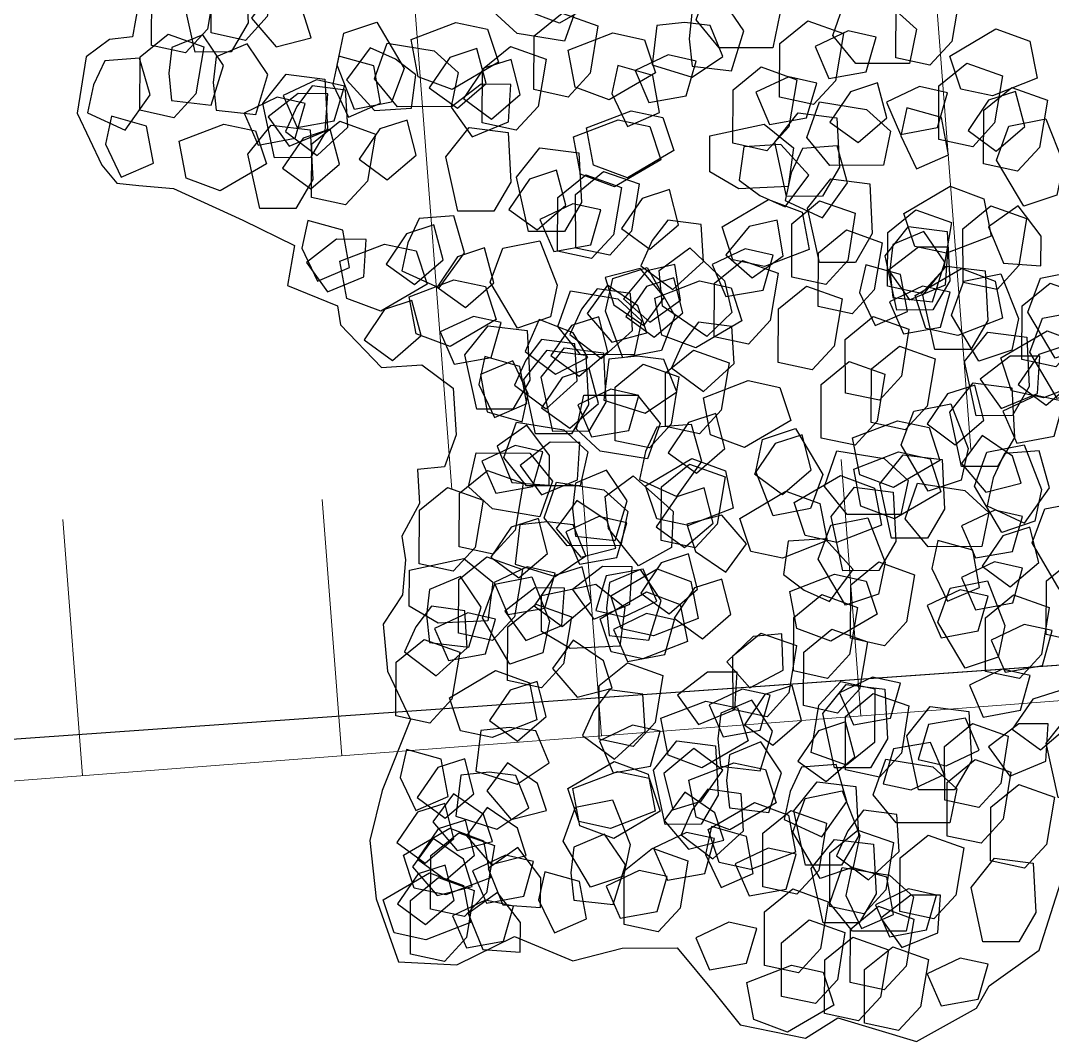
# Model space of a CAD drawing. Header units: metres. Extents: x 1851758 to 1852050, y 5187822 to 5188223.
# Drawn here: x 1851968.61 to 1851969.814, y 5187885.261 to 5187886.453 of the extents above; entities that cross this region are included whole.
import ezdxf

# ---------------------------------------------------------------- set-up
doc = ezdxf.new("R2010")
doc.units = ezdxf.units.M
doc.header["$LTSCALE"] = 2.5
doc.linetypes.add('L5', pattern=[1.15, 0.8, -0.175, 0, -0.175])
for name, color, linetype, lineweight in [('PAR', 11, 'L5', 30), ('PRO_DEMOL_TAL', 34, 'CONTINUOUS', 20), ('PRO_DEMOL_TAL_HAC', 32, 'CONTINUOUS', 15), ('PRO_PAR_SURF', 157, 'CONTINUOUS', 20)]:
    doc.layers.add(name, color=color, linetype=linetype, lineweight=lineweight)
doc.layers.add('PRO_PAR_CONT_DA', color=40, linetype='CONTINUOUS', plot=False)
doc.layers.add('PRO_VOI_VEG', color=81, linetype='CONTINUOUS')

# ---------------------------------------------------------------- blocks, each defined once
blk = doc.blocks.new('arbuste fleurs blanches')
at = {"layer": 'PRO_VOI_VEG', "color": 66}
for points in [[(-2.1508, -1.1008), (-2.0363, -1.2123), (-1.9779, -1.2264), (-1.8647, -1.3138), (-1.6081, -1.3189), (-1.4477, -1.3611), (-1.3076, -1.5669), (-1.289, -1.7508), (-1.1135, -1.7947), (-0.894, -1.8385), (-0.7021, -2.0296), (-0.2656, -2.0387), (-0.1296, -2.2747), (0.1703, -2.2565), (0.2612, -2.0659), (0.2791, -1.8569), (0.4424, -1.8024), (0.6242, -2.1204), (0.7967, -2.1022)], [(-0.2665, 1.3398), (-0.4243, 1.3223), (-0.4461, 1.372), (-0.4996, 1.4121), (-0.632, 1.3951), (-0.7322, 1.3053), (-0.7623, 1.2598), (-0.7528, 1.2092), (-0.7368, 1.1289), (-0.7612, 0.953), (-0.7834, 0.8206), (-0.8776, 0.8095), (-0.89, 0.6843), (-0.9305, 0.6653), (-0.9984, 0.5446), (-0.9657, 0.4566), (-0.9971, 0.3707), (-1.0994, 0.3328), (-1.1789, 0.3381), (-1.2027, 0.3963), (-1.2777, 0.369), (-1.3627, 0.3869), (-1.4134, 0.3629), (-1.4934, 0.3469), (-1.5718, 0.3706), (-1.6746, 0.3292), (-1.7674, 0.2455), (-1.9447, 0.2618), (-2.0649, 0.2557), (-2.1912, 0.2027), (-2.3176, 0.1111), (-2.285, -0.0213), (-2.1831, -0.1313), (-2.1994, -0.2779), (-2.1382, -0.3798), (-2.1006, -0.5032), (-2.1765, -0.6174), (-2.2311, -0.6953), (-2.2169, -0.8499), (-2.1502, -0.9086), (-2.1508, -1.1008)]]:
    blk.add_lwpolyline(points, dxfattribs=at)
at = {"layer": 'PRO_VOI_VEG', "color": 254}
for points in [[(-0.6245, 1.3717), (-0.6381, 1.2767), (-0.5429, 1.244), (-0.4672, 1.292), (-0.4962, 1.3678), (-0.558, 1.3769)], [(-0.7684, 0.5637), (-0.7821, 0.4686), (-0.6868, 0.436), (-0.6111, 0.4839), (-0.6401, 0.5597), (-0.7019, 0.5688)], [(-0.3701, 0.5623), (-0.4219, 0.4955), (-0.3644, 0.4246), (-0.279, 0.4442), (-0.2984, 0.5105)], [(-0.2753, 0.3889), (-0.1552, 0.4241), (-0.0857, 0.3764), (-0.0904, 0.2883), (-0.2013, 0.2745), (-0.2692, 0.3078)], [(-1.0353, 0.2587), (-0.9827, 0.1962), (-0.9042, 0.2362), (-0.9054, 0.3207), (-0.9719, 0.3158)], [(-1.127, 0.2765), (-1.0917, 0.1564), (-1.1394, 0.0869), (-1.2275, 0.0916), (-1.2413, 0.2025), (-1.208, 0.2704)], [(-0.3478, 0.0588), (-0.4392, 0.1444), (-0.4334, 0.2285), (-0.3551, 0.2692), (-0.287, 0.1807), (-0.2812, 0.1053)], [(-1.5472, 0.2524), (-1.6099, 0.2002), (-1.5705, 0.1214), (-1.4859, 0.1221), (-1.4904, 0.1887)], [(-1.1411, 0.258), (-1.2039, 0.2058), (-1.1645, 0.127), (-1.0799, 0.1276), (-1.0844, 0.1942)], [(-1.9668, 0.1728), (-1.9142, 0.1103), (-1.8357, 0.1503), (-1.8369, 0.2348), (-1.9035, 0.2299)], [(-1.5421, 0.1958), (-1.422, 0.231), (-1.3524, 0.1833), (-1.3572, 0.0952), (-1.468, 0.0814), (-1.536, 0.1147)], [(-0.7864, 0.2245), (-0.8675, 0.2342), (-0.8976, 0.1514), (-0.8389, 0.0904), (-0.7937, 0.1395)], [(-0.2956, 0.1554), (-0.243, 0.0929), (-0.1645, 0.1328), (-0.1657, 0.2174), (-0.2323, 0.2125)], [(-2.189, 0.1864), (-2.0977, 0.1008), (-2.1034, 0.0167), (-2.1817, -0.0239), (-2.2499, 0.0646), (-2.2557, 0.14)], [(-2.0752, 0.1712), (-1.9838, 0.0856), (-1.9896, 0.0015), (-2.0679, -0.0391), (-2.136, 0.0494), (-2.1419, 0.1248)], [(-1.6928, 0.1731), (-1.6008, 0.0881), (-1.6061, 0.0039), (-1.6841, -0.0372), (-1.7529, 0.0508), (-1.7592, 0.1262)], [(-1.1253, 0.1693), (-1.1771, 0.1025), (-1.1196, 0.0316), (-1.0342, 0.0512), (-1.0537, 0.1175)], [(-1.4048, 0.1501), (-1.4676, 0.0979), (-1.4281, 0.0192), (-1.3435, 0.0198), (-1.3481, 0.0864)], [(-0.799, 0.1454), (-0.8317, 0.0586), (-0.7487, 0.008), (-0.6673, 0.0375), (-0.6789, 0.115), (-0.7353, 0.1364)], [(-0.0497, 0.1567), (-0.141, 0.1408), (-0.1425, 0.0436), (-0.0757, -0.0115), (-0.0149, 0.0378), (-0.025, 0.0972)], [(-0.6642, 0.0938), (-0.7413, 0.1209), (-0.7886, 0.0466), (-0.7447, -0.0256), (-0.6898, 0.0124)], [(-1.8583, 0.0962), (-1.953, 0.0799), (-1.9547, -0.0208), (-1.8857, -0.078), (-1.8225, -0.0271), (-1.8329, 0.0346)], [(-1.7445, 0.081), (-1.8391, 0.0647), (-1.8408, -0.036), (-1.7718, -0.0932), (-1.7087, -0.0423), (-1.7191, 0.0194)], [(-0.9515, 0.081), (-1.0143, 0.0287), (-0.9749, -0.05), (-0.8903, -0.0494), (-0.8948, 0.0172)], [(-0.5981, 0.017), (-0.6875, -0.0769), (-0.7746, -0.0701), (-0.816, 0.0113), (-0.7238, 0.0811), (-0.6456, 0.0865)], [(-0.6841, 0.049), (-0.7184, -0.0251), (-0.6489, -0.0793), (-0.5728, -0.0423), (-0.6055, 0.0159)], [(-0.8287, 0.0421), (-0.9234, 0.0258), (-0.9251, -0.0748), (-0.8561, -0.1321), (-0.7929, -0.0811), (-0.8033, -0.0195)], [(-2.0962, -0.0645), (-2.1627, -0.0123), (-2.2339, -0.0693), (-2.2149, -0.1548), (-2.1484, -0.1358)], [(-0.7127, -0.1621), (-0.6748, -0.0427), (-0.5964, -0.0118), (-0.526, -0.065), (-0.5766, -0.1646), (-0.6422, -0.2023)], [(-1.9823, -0.0797), (-2.0488, -0.0275), (-2.1201, -0.0845), (-2.1011, -0.17), (-2.0346, -0.151)], [(-1.0736, -0.0901), (-1.1268, -0.2034), (-1.2086, -0.2239), (-1.2714, -0.1619), (-1.2082, -0.0698), (-1.1383, -0.041)], [(-0.2615, -0.0353), (-0.1997, -0.1494), (-0.233, -0.2301), (-0.3232, -0.2444), (-0.3612, -0.1351), (-0.3422, -0.0591)], [(-1.4157, -0.1115), (-1.3243, -0.1971), (-1.3301, -0.2812), (-1.4084, -0.3218), (-1.4766, -0.2333), (-1.4824, -0.1579)], [(-1.4469, -0.1431), (-1.4309, -0.2345), (-1.3337, -0.2359), (-1.2786, -0.1692), (-1.3279, -0.1083), (-1.3874, -0.1185)], [(-1.3572, -0.12), (-1.2658, -0.2056), (-1.2716, -0.2897), (-1.3499, -0.3303), (-1.4181, -0.2419), (-1.4239, -0.1664)], [(-0.1338, -0.1088), (-0.1966, -0.161), (-0.1571, -0.2398), (-0.0726, -0.2392), (-0.0771, -0.1725)], [(-1.0879, -0.1246), (-0.996, -0.2096), (-1.0012, -0.2938), (-1.0792, -0.3349), (-1.148, -0.2468), (-1.1543, -0.1715)], [(-0.4569, -0.123), (-0.3656, -0.2086), (-0.3713, -0.2927), (-0.4496, -0.3333), (-0.5178, -0.2449), (-0.5236, -0.1694)], [(-0.1287, -0.1655), (-0.0086, -0.1302), (0.061, -0.1779), (0.0562, -0.266), (-0.0547, -0.2798), (-0.1226, -0.2465)], [(-1.8064, -0.3738), (-1.8977, -0.2883), (-1.892, -0.2041), (-1.8137, -0.1635), (-1.7455, -0.252), (-1.7397, -0.3274)], [(-1.8169, -0.1524), (-1.7256, -0.238), (-1.7314, -0.3221), (-1.8096, -0.3627), (-1.8778, -0.2743), (-1.8836, -0.1988)], [(-1.6853, -0.1893), (-1.5651, -0.154), (-1.4956, -0.2017), (-1.5004, -0.2898), (-1.6112, -0.3036), (-1.6792, -0.2703)], [(-0.5169, -0.1505), (-0.5511, -0.2246), (-0.4816, -0.2788), (-0.4055, -0.2418), (-0.4383, -0.1836)], [(-0.8447, -0.4058), (-0.9361, -0.3203), (-0.9303, -0.2361), (-0.852, -0.1955), (-0.7838, -0.284), (-0.778, -0.3594)], [(0.0086, -0.2111), (-0.0542, -0.2633), (-0.0147, -0.3421), (0.0698, -0.3414), (0.0653, -0.2748)], [(-1.2273, -0.3613), (-1.1505, -0.3889), (-1.1026, -0.3149), (-1.1462, -0.2424), (-1.2013, -0.2801)], [(-0.3565, -0.247), (-0.3701, -0.3421), (-0.2749, -0.3747), (-0.1991, -0.3267), (-0.2281, -0.2509), (-0.29, -0.2418)], [(-1.6723, -0.4863), (-1.6431, -0.407), (-1.7193, -0.3568), (-1.7948, -0.4012), (-1.7562, -0.4586)], [(-1.0979, -0.3569), (-1.006, -0.4419), (-1.0113, -0.526), (-1.0893, -0.5671), (-1.158, -0.4791), (-1.1643, -0.4037)], [(-0.8597, -0.4215), (-0.9446, -0.5134), (-1.0288, -0.5082), (-1.0699, -0.4301), (-0.9819, -0.3614), (-0.9065, -0.3551)], [(-1.4273, -0.4233), (-1.4705, -0.4926), (-1.4083, -0.5549), (-1.3282, -0.5277), (-1.3535, -0.4659)], [(-0.1978, -0.5191), (-0.1451, -0.5815), (-0.0666, -0.5416), (-0.0678, -0.457), (-0.1344, -0.462)], [(-1.0259, -0.4683), (-0.9345, -0.5539), (-0.9403, -0.638), (-1.0186, -0.6786), (-1.0868, -0.5901), (-1.0926, -0.5147)], [(-1.815, -0.4935), (-1.7236, -0.5791), (-1.7294, -0.6632), (-1.8077, -0.7038), (-1.8759, -0.6153), (-1.8817, -0.5399)], [(-0.3061, -0.5207), (-0.2147, -0.6063), (-0.2205, -0.6904), (-0.2988, -0.731), (-0.367, -0.6425), (-0.3728, -0.5671)], [(0.0763, -0.5188), (0.1682, -0.6038), (0.163, -0.688), (0.085, -0.7291), (0.0162, -0.641), (0.0099, -0.5657)], [(-0.2133, -0.7716), (-0.2798, -0.7194), (-0.351, -0.7764), (-0.332, -0.8619), (-0.2655, -0.8429)]]:
    blk.add_lwpolyline(points, close=True, dxfattribs=at)
at = {"layer": 'PRO_VOI_VEG'}
for points in [[(-0.746, 1.2537), (-0.6933, 1.1913), (-0.6148, 1.2312), (-0.616, 1.3158), (-0.6826, 1.3109)], [(-0.4311, 1.2735), (-0.311, 1.3088), (-0.2415, 1.261), (-0.2463, 1.173), (-0.3571, 1.1592), (-0.425, 1.1925)], [(-0.4602, 0.7855), (-0.4076, 0.7231), (-0.3291, 0.763), (-0.3303, 0.8476), (-0.3968, 0.8427)], [(-0.8485, 0.7456), (-0.7959, 0.6832), (-0.7173, 0.7231), (-0.7185, 0.8077), (-0.7851, 0.8028)], [(-0.2911, 0.783), (-0.3781, 0.8151), (-0.4281, 0.7318), (-0.3981, 0.6506), (-0.3207, 0.6627), (-0.2996, 0.7192)], [(-0.3685, 0.5631), (-0.4045, 0.683), (-0.3572, 0.7529), (-0.2691, 0.7486), (-0.2547, 0.6379), (-0.2875, 0.5698)], [(-0.5472, 0.7337), (-0.5747, 0.6569), (-0.5007, 0.609), (-0.4282, 0.6525), (-0.4659, 0.7076)], [(-0.3422, 0.541), (-0.3698, 0.4641), (-0.2958, 0.4163), (-0.2233, 0.4598), (-0.261, 0.5149)], [(-1.5821, 0.2548), (-1.5661, 0.1634), (-1.4689, 0.162), (-1.4138, 0.2287), (-1.4631, 0.2896), (-1.5226, 0.2794)], [(-2.0513, 0.1942), (-2.0789, 0.1174), (-2.0049, 0.0695), (-1.9324, 0.113), (-1.9701, 0.1681)], [(-1.9375, 0.179), (-1.965, 0.1022), (-1.891, 0.0543), (-1.8185, 0.0978), (-1.8562, 0.1529)], [(-1.3506, 0.1743), (-1.3782, 0.0975), (-1.3042, 0.0496), (-1.2317, 0.0932), (-1.2694, 0.1483)], [(-0.8593, 0.1739), (-0.8869, 0.097), (-0.8129, 0.0492), (-0.7404, 0.0927), (-0.7781, 0.1478)], [(-2.1885, 0.152), (-2.216, 0.0751), (-2.1421, 0.0273), (-2.0695, 0.0708), (-2.1072, 0.1259)], [(-2.0746, 0.1368), (-2.1022, 0.0599), (-2.0282, 0.0121), (-1.9557, 0.0556), (-1.9934, 0.1107)], [(-0.5279, 0.1003), (-0.5555, 0.0235), (-0.4815, -0.0244), (-0.409, 0.0192), (-0.4467, 0.0742)], [(-1.615, 0.0546), (-1.4948, 0.0899), (-1.4253, 0.0422), (-1.4301, -0.0459), (-1.5409, -0.0597), (-1.6088, -0.0264)], [(-1.238, -0.1087), (-1.274, 0.0112), (-1.2267, 0.081), (-1.1386, 0.0768), (-1.1241, -0.0339), (-1.157, -0.1021)], [(-0.0229, -0.1173), (-0.0589, 0.0026), (-0.0116, 0.0725), (0.0765, 0.0683), (0.091, -0.0425), (0.0581, -0.1106)], [(-1.7165, 0.0686), (-1.7441, -0.0082), (-1.6701, -0.0561), (-1.5976, -0.0125), (-1.6353, 0.0425)], [(-1.4301, 0.0449), (-1.4577, -0.032), (-1.3837, -0.0798), (-1.3112, -0.0363), (-1.3489, 0.0188)], [(-0.7222, 0.0321), (-0.7497, -0.0448), (-0.6758, -0.0926), (-0.6032, -0.0491), (-0.641, 0.006)], [(-0.3706, -0.2508), (-0.2836, -0.2829), (-0.2336, -0.1996), (-0.2636, -0.1184), (-0.341, -0.1304), (-0.3621, -0.187)], [(-2.1485, -0.2182), (-2.0958, -0.2806), (-2.0173, -0.2407), (-2.0185, -0.1561), (-2.0851, -0.161)], [(-1.1724, -0.1759), (-1.1999, -0.2528), (-1.1259, -0.3006), (-1.0534, -0.2571), (-1.0911, -0.202)], [(-0.2121, -0.4432), (-0.2482, -0.3233), (-0.2009, -0.2535), (-0.1128, -0.2577), (-0.0983, -0.3684), (-0.1312, -0.4366)], [(0.0333, -0.4332), (-0.0027, -0.3133), (0.0446, -0.2435), (0.1326, -0.2477), (0.1471, -0.3585), (0.1143, -0.4266)], [(-0.9882, -0.36), (-1.0158, -0.4368), (-0.9418, -0.4847), (-0.8693, -0.4411), (-0.907, -0.386)], [(-1.6651, -0.4792), (-1.6491, -0.5705), (-1.5519, -0.572), (-1.4968, -0.5052), (-1.5461, -0.4443), (-1.6056, -0.4545)], [(-1.2238, -0.6127), (-1.1368, -0.6448), (-1.0868, -0.5615), (-1.1168, -0.4804), (-1.1942, -0.4924), (-1.2153, -0.5489)], [(-0.5762, -0.5317), (-0.5236, -0.5942), (-0.4451, -0.5543), (-0.4463, -0.4697), (-0.5128, -0.4746)], [(-1.9362, -0.5611), (-1.8836, -0.6236), (-1.8051, -0.5837), (-1.8063, -0.4991), (-1.8728, -0.504)], [(-1.7524, -0.5266), (-1.7364, -0.6179), (-1.6392, -0.6193), (-1.5841, -0.5526), (-1.6334, -0.4917), (-1.6929, -0.5019)], [(-0.9817, -0.7148), (-1.0177, -0.5949), (-0.9704, -0.525), (-0.8823, -0.5292), (-0.8678, -0.64), (-0.9007, -0.7081)], [(-0.9115, -0.7603), (-0.8259, -0.669), (-0.7418, -0.6747), (-0.7012, -0.753), (-0.7896, -0.8212), (-0.8651, -0.827)], [(-0.7619, -0.7129), (-0.7895, -0.7897), (-0.7155, -0.8375), (-0.643, -0.794), (-0.6807, -0.7389)], [(-0.9998, -0.9168), (-1.0358, -0.7969), (-0.9885, -0.7271), (-0.9004, -0.7313), (-0.8859, -0.842), (-0.9188, -0.9102)], [(-1.9104, -1.004), (-1.9464, -0.8841), (-1.8992, -0.8143), (-1.8111, -0.8185), (-1.7966, -0.9293), (-1.8294, -0.9974)], [(-1.1451, -0.877), (-1.0925, -0.9394), (-1.014, -0.8995), (-1.0152, -0.8149), (-1.0818, -0.8199)], [(-1.9343, -0.9022), (-1.8816, -0.9646), (-1.8031, -0.9247), (-1.8043, -0.8401), (-1.8709, -0.8451)], [(-1.6391, -1.0293), (-1.6751, -0.9094), (-1.6278, -0.8395), (-1.5397, -0.8438), (-1.5252, -0.9545), (-1.5581, -1.0227)], [(-0.9667, -0.8581), (-1.0294, -0.9103), (-0.99, -0.9891), (-0.9054, -0.9884), (-0.9099, -0.9218)], [(-0.613, -0.8903), (-0.6405, -0.9672), (-0.5666, -1.015), (-0.494, -0.9715), (-0.5318, -0.9164)], [(-0.6181, -0.9866), (-0.5326, -0.8953), (-0.4484, -0.901), (-0.4078, -0.9793), (-0.4963, -1.0475), (-0.5717, -1.0533)], [(-1.0435, -0.9306), (-1.071, -1.0075), (-0.9971, -1.0553), (-0.9245, -1.0118), (-0.9622, -0.9567)], [(-1.0434, -1.1183), (-0.9578, -1.027), (-0.8737, -1.0327), (-0.8331, -1.111), (-0.9216, -1.1792), (-0.997, -1.185)], [(-1.3884, -1.1069), (-1.4159, -1.1838), (-1.342, -1.2316), (-1.2694, -1.1881), (-1.3071, -1.133)]]:
    blk.add_lwpolyline(points, close=True, dxfattribs=at)
at = {"layer": 'PRO_VOI_VEG', "color": 9}
for points in [[(-0.584, 1.2565), (-0.4639, 1.2917), (-0.3944, 1.244), (-0.3992, 1.1559), (-0.51, 1.1422), (-0.5779, 1.1755)], [(-0.5411, 1.1923), (-0.5252, 1.1009), (-0.428, 1.0995), (-0.3729, 1.1662), (-0.4222, 1.2271), (-0.4816, 1.2169)], [(-0.3634, 1.1483), (-0.2433, 1.1836), (-0.1737, 1.1358), (-0.1785, 1.0478), (-0.2894, 1.034), (-0.3573, 1.0673)], [(-0.4551, 0.9457), (-0.5179, 0.8935), (-0.4785, 0.8147), (-0.3939, 0.8153), (-0.3984, 0.8819)], [(-0.6651, 0.8146), (-0.545, 0.8499), (-0.4755, 0.8022), (-0.4803, 0.7141), (-0.5911, 0.7003), (-0.659, 0.7336)], [(-0.2292, 0.7856), (-0.3142, 0.6936), (-0.3983, 0.6989), (-0.4394, 0.7769), (-0.3514, 0.8456), (-0.276, 0.8519)], [(-0.384, 0.4825), (-0.2639, 0.5178), (-0.1944, 0.4701), (-0.1991, 0.382), (-0.31, 0.3682), (-0.3779, 0.4015)], [(-0.8798, 0.4371), (-0.9426, 0.3849), (-0.9032, 0.3061), (-0.8186, 0.3068), (-0.8231, 0.3734)], [(-1.4131, 0.3297), (-1.293, 0.365), (-1.2235, 0.3173), (-1.2283, 0.2292), (-1.3391, 0.2154), (-1.407, 0.2487)], [(-1.7683, 0.2807), (-1.6482, 0.3159), (-1.5787, 0.2682), (-1.5835, 0.1801), (-1.6943, 0.1663), (-1.7622, 0.1996)], [(-1.3479, 0.2516), (-1.2278, 0.2868), (-1.1583, 0.2391), (-1.163, 0.1511), (-1.2739, 0.1373), (-1.3418, 0.1706)], [(-0.6212, 0.2287), (-0.5011, 0.2639), (-0.4316, 0.2162), (-0.4363, 0.1281), (-0.5472, 0.1144), (-0.6151, 0.1477)], [(-0.165, 0.1755), (-0.2278, 0.1233), (-0.1884, 0.0445), (-0.1038, 0.0451), (-0.1083, 0.1118)], [(-2.2919, 0.0897), (-2.1717, 0.125), (-2.1022, 0.0773), (-2.107, -0.0108), (-2.2178, -0.0246), (-2.2858, 0.0087)], [(-2.178, 0.0745), (-2.0579, 0.1098), (-1.9883, 0.0621), (-1.9931, -0.026), (-2.104, -0.0398), (-2.1719, -0.0065)], [(-1.2441, 0.0231), (-1.3068, -0.0291), (-1.2674, -0.1079), (-1.1828, -0.1072), (-1.1873, -0.0406)], [(-0.2631, -0.0917), (-0.143, -0.0564), (-0.0735, -0.1041), (-0.0783, -0.1922), (-0.1891, -0.206), (-0.257, -0.1727)], [(-1.3385, -0.227), (-1.2757, -0.1748), (-1.3151, -0.096), (-1.3997, -0.0966), (-1.3952, -0.1633)], [(-0.9416, -0.1292), (-0.8215, -0.094), (-0.752, -0.1417), (-0.7568, -0.2297), (-0.8676, -0.2435), (-0.9355, -0.2102)], [(-0.7085, -0.1791), (-0.5884, -0.1439), (-0.5189, -0.1916), (-0.5236, -0.2797), (-0.6345, -0.2934), (-0.7024, -0.2601)], [(-0.548, -0.1259), (-0.6108, -0.1781), (-0.5714, -0.2569), (-0.4868, -0.2562), (-0.4913, -0.1896)], [(-1.1997, -0.1958), (-1.0796, -0.1606), (-1.01, -0.2083), (-1.0148, -0.2964), (-1.1257, -0.3101), (-1.1936, -0.2768)], [(-0.7235, -0.3392), (-0.6034, -0.304), (-0.5339, -0.3517), (-0.5387, -0.4397), (-0.6495, -0.4535), (-0.7174, -0.4202)], [(-2.0836, -0.3686), (-1.9634, -0.3334), (-1.8939, -0.3811), (-1.8987, -0.4691), (-2.0095, -0.4829), (-2.0774, -0.4496)], [(-0.5711, -0.3913), (-0.451, -0.3561), (-0.3814, -0.4038), (-0.3862, -0.4919), (-0.4971, -0.5056), (-0.565, -0.4723)], [(0.0367, -0.3996), (0.1568, -0.3643), (0.2263, -0.412), (0.2215, -0.5001), (0.1107, -0.5139), (0.0428, -0.4806)], [(-0.4795, -0.5328), (-0.3593, -0.4975), (-0.2898, -0.5452), (-0.2946, -0.6333), (-0.4054, -0.6471), (-0.4734, -0.6138)], [(-0.1173, -0.5494), (0.0028, -0.5141), (0.0723, -0.5619), (0.0676, -0.6499), (-0.0433, -0.6637), (-0.1112, -0.6304)], [(-2.0655, -0.5377), (-2.1283, -0.5899), (-2.0889, -0.6686), (-2.0043, -0.668), (-2.0088, -0.6014)], [(-1.4036, -0.5787), (-1.2834, -0.5434), (-1.2139, -0.5911), (-1.2187, -0.6792), (-1.3295, -0.693), (-1.3975, -0.6597)], [(-0.7958, -0.5869), (-0.6757, -0.5517), (-0.6062, -0.5994), (-0.6109, -0.6874), (-0.7218, -0.7012), (-0.7897, -0.6679)], [(-1.4743, -0.6244), (-1.3542, -0.5892), (-1.2847, -0.6369), (-1.2894, -0.725), (-1.4003, -0.7388), (-1.4682, -0.7055)], [(-1.9072, -0.6536), (-1.7871, -0.6184), (-1.7176, -0.6661), (-1.7223, -0.7542), (-1.8332, -0.7679), (-1.9011, -0.7346)], [(-1.2925, -0.6845), (-1.1724, -0.6492), (-1.1028, -0.6969), (-1.1076, -0.785), (-1.2185, -0.7988), (-1.2864, -0.7655)], [(-0.1423, -0.6659), (-0.0221, -0.6307), (0.0474, -0.6784), (0.0426, -0.7664), (-0.0682, -0.7802), (-0.1362, -0.7469)], [(-1.3891, -0.7726), (-1.5093, -0.8078), (-1.5788, -0.7601), (-1.574, -0.6721), (-1.4632, -0.6583), (-1.3952, -0.6916)], [(-2.0816, -0.7097), (-1.9615, -0.6744), (-1.8919, -0.7221), (-1.8967, -0.8102), (-2.0076, -0.824), (-2.0755, -0.7907)], [(-2.1495, -0.8762), (-2.0294, -0.8409), (-1.9598, -0.8887), (-1.9646, -0.9767), (-2.0754, -0.9905), (-2.1434, -0.9572)], [(-1.5348, -0.985), (-1.472, -0.9328), (-1.5114, -0.8541), (-1.596, -0.8547), (-1.5915, -0.9213)], [(-0.5543, -0.8823), (-0.4342, -0.8471), (-0.3646, -0.8948), (-0.3694, -0.9829), (-0.4803, -0.9966), (-0.5482, -0.9633)], [(-2.0632, -0.9129), (-1.9431, -0.8777), (-1.8736, -0.9254), (-1.8784, -1.0134), (-1.9892, -1.0272), (-2.0571, -0.9939)], [(-2.1443, -0.9719), (-2.0242, -0.9367), (-1.9547, -0.9844), (-1.9594, -1.0725), (-2.0703, -1.0863), (-2.1382, -1.053)], [(-1.4571, -1.0471), (-1.3943, -0.9949), (-1.4337, -0.9162), (-1.5183, -0.9168), (-1.5138, -0.9834)], [(-1.8708, -0.9768), (-1.7507, -0.9415), (-1.6811, -0.9893), (-1.6859, -1.0773), (-1.7968, -1.0911), (-1.8647, -1.0578)], [(-1.1537, -1.1196), (-1.0335, -1.0843), (-0.964, -1.132), (-0.9688, -1.2201), (-1.0796, -1.2339), (-1.1475, -1.2006)], [(-1.6974, -1.1461), (-1.5772, -1.1108), (-1.5077, -1.1586), (-1.5125, -1.2466), (-1.6233, -1.2604), (-1.6912, -1.2271)]]:
    blk.add_lwpolyline(points, close=True, dxfattribs=at)
at = {"layer": 'PRO_VOI_VEG', "color": 77}
for points in [[(-0.4169, 1.1719), (-0.3033, 1.2344), (-0.2223, 1.2017), (-0.2075, 1.1115), (-0.3165, 1.0728), (-0.3926, 1.0914)], [(-0.724, 0.9231), (-0.6104, 0.9856), (-0.5294, 0.9529), (-0.5146, 0.8627), (-0.6236, 0.824), (-0.6997, 0.8425)], [(-0.6005, 0.9239), (-0.4869, 0.9864), (-0.4059, 0.9537), (-0.3911, 0.8635), (-0.5001, 0.8248), (-0.5763, 0.8433)], [(-0.598, 0.4786), (-0.4844, 0.5411), (-0.4034, 0.5084), (-0.3886, 0.4182), (-0.4976, 0.3795), (-0.5738, 0.398)], [(-1.0287, 0.3041), (-0.9151, 0.3665), (-0.8341, 0.3338), (-0.8193, 0.2437), (-0.9283, 0.205), (-1.0045, 0.2235)], [(-0.5966, 0.3068), (-0.483, 0.3693), (-0.402, 0.3366), (-0.3871, 0.2464), (-0.4962, 0.2077), (-0.5723, 0.2262)], [(-1.0446, 0.1562), (-0.931, 0.2186), (-0.85, 0.1859), (-0.8352, 0.0958), (-0.9442, 0.0571), (-1.0204, 0.0756)], [(-1.0275, 0.1189), (-0.9139, 0.1814), (-0.8329, 0.1487), (-0.8181, 0.0585), (-0.9271, 0.0198), (-1.0033, 0.0384)], [(-1.4616, 0.1072), (-1.5134, 0.0404), (-1.4559, -0.0305), (-1.3705, -0.011), (-1.39, 0.0554)], [(-1.3685, -0.0304), (-1.4203, -0.0972), (-1.3629, -0.1681), (-1.2775, -0.1485), (-1.2969, -0.0822)], [(-0.3461, -0.247), (-0.2325, -0.1845), (-0.1515, -0.2172), (-0.1366, -0.3074), (-0.2457, -0.3461), (-0.3218, -0.3276)], [(-0.4722, -0.3645), (-0.3586, -0.302), (-0.2776, -0.3348), (-0.2628, -0.4249), (-0.3718, -0.4636), (-0.448, -0.4451)], [(-1.8322, -0.3939), (-1.7186, -0.3314), (-1.6376, -0.3642), (-1.6228, -0.4543), (-1.7318, -0.493), (-1.808, -0.4745)], [(-0.4436, -0.5241), (-0.4954, -0.591), (-0.4379, -0.6618), (-0.3525, -0.6423), (-0.372, -0.5759)], [(-1.1463, -0.6224), (-1.0326, -0.5599), (-0.9517, -0.5926), (-0.9368, -0.6828), (-1.0459, -0.7215), (-1.122, -0.7029)], [(-0.5903, -0.6805), (-0.4766, -0.6181), (-0.3957, -0.6508), (-0.3808, -0.7409), (-0.4899, -0.7796), (-0.566, -0.7611)], [(-1.0412, -0.7098), (-0.9275, -0.6473), (-0.8466, -0.68), (-0.8317, -0.7702), (-0.9408, -0.8089), (-1.0169, -0.7903)], [(-1.8303, -0.735), (-1.7166, -0.6725), (-1.6357, -0.7052), (-1.6208, -0.7954), (-1.7299, -0.834), (-1.806, -0.8155)], [(-1.5931, -0.7348), (-1.4794, -0.6724), (-1.3985, -0.7051), (-1.3836, -0.7952), (-1.4927, -0.8339), (-1.5688, -0.8154)], [(-1.9476, -0.8126), (-1.834, -0.7501), (-1.753, -0.7829), (-1.7382, -0.873), (-1.8472, -0.9117), (-1.9234, -0.8932)], [(-0.6261, -0.8017), (-0.678, -0.8685), (-0.6205, -0.9394), (-0.5351, -0.9198), (-0.5545, -0.8535)], [(-1.5867, -0.9375), (-1.4731, -0.8751), (-1.3921, -0.9078), (-1.3772, -0.9979), (-1.4863, -1.0366), (-1.5624, -1.0181)], [(-0.9051, -0.9017), (-0.9187, -0.9968), (-0.8235, -1.0295), (-0.7477, -0.9815), (-0.7767, -0.9057), (-0.8386, -0.8966)], [(-1.8835, -1.1825), (-1.7699, -1.12), (-1.6889, -1.1527), (-1.6741, -1.2429), (-1.7831, -1.2816), (-1.8593, -1.2631)]]:
    blk.add_lwpolyline(points, close=True, dxfattribs=at)
at = {"layer": 'PRO_VOI_VEG', "color": 67}
for points in [[(-0.6197, 0.9379), (-0.7111, 1.0235), (-0.7053, 1.1076), (-0.627, 1.1482), (-0.5588, 1.0597), (-0.553, 0.9843)], [(-0.5325, 1.086), (-0.516, 0.9948), (-0.4188, 0.994), (-0.3641, 1.0611), (-0.4138, 1.1216), (-0.4732, 1.1111)], [(-0.2264, 1.0407), (-0.3033, 1.0682), (-0.3511, 0.9943), (-0.3076, 0.9217), (-0.2525, 0.9595)], [(-0.5207, 1.0217), (-0.5832, 0.9691), (-0.5433, 0.8906), (-0.4587, 0.8917), (-0.4636, 0.9583)], [(-0.5347, 0.9169), (-0.5668, 0.8299), (-0.4835, 0.7798), (-0.4023, 0.8098), (-0.4144, 0.8872), (-0.4709, 0.9083)], [(-0.6188, 0.8987), (-0.6458, 0.8217), (-0.5715, 0.7743), (-0.4993, 0.8183), (-0.5374, 0.8732)], [(-0.7815, 0.4984), (-0.8729, 0.5839), (-0.8671, 0.6681), (-0.7888, 0.7087), (-0.7206, 0.6202), (-0.7148, 0.5448)], [(-0.238, 0.4868), (-0.3294, 0.5724), (-0.3236, 0.6565), (-0.2453, 0.6971), (-0.1771, 0.6087), (-0.1713, 0.5332)], [(-0.9483, 0.602), (-0.9754, 0.525), (-0.9011, 0.4776), (-0.8288, 0.5216), (-0.8669, 0.5765)], [(-0.7642, 0.6032), (-0.7912, 0.5262), (-0.717, 0.4789), (-0.6447, 0.5228), (-0.6828, 0.5777)], [(-0.3408, 0.6245), (-0.3679, 0.5474), (-0.2936, 0.5001), (-0.2213, 0.544), (-0.2594, 0.5989)], [(-0.815, 0.32), (-0.9063, 0.4056), (-0.9006, 0.4897), (-0.8223, 0.5304), (-0.7541, 0.4419), (-0.7483, 0.3665)], [(-0.0463, 0.5381), (-0.0111, 0.4179), (-0.0588, 0.3484), (-0.1468, 0.3532), (-0.1606, 0.464), (-0.1273, 0.532)], [(-0.0183, 0.2902), (-0.1096, 0.3758), (-0.1039, 0.4599), (-0.0256, 0.5005), (0.0426, 0.412), (0.0484, 0.3366)], [(-0.7818, 0.4743), (-0.8088, 0.3972), (-0.7346, 0.3499), (-0.6623, 0.3939), (-0.7004, 0.4487)], [(-0.5601, 0.3653), (-0.5872, 0.2883), (-0.5129, 0.2409), (-0.4407, 0.2849), (-0.4787, 0.3397)], [(-0.82, 0.2667), (-0.735, 0.3587), (-0.6508, 0.3534), (-0.6097, 0.2754), (-0.6978, 0.2066), (-0.7731, 0.2003)], [(-0.157, 0.1283), (-0.2484, 0.2139), (-0.2426, 0.298), (-0.1643, 0.3386), (-0.0961, 0.2501), (-0.0903, 0.1747)], [(-0.8963, 0.2556), (-0.9485, 0.3184), (-1.0272, 0.2789), (-1.0266, 0.1943), (-0.96, 0.1989)], [(-1.6199, 0.304), (-1.652, 0.217), (-1.5687, 0.1669), (-1.4875, 0.1969), (-1.4995, 0.2743), (-1.5561, 0.2954)], [(-0.5619, 0.2893), (-0.6243, 0.2367), (-0.5844, 0.1581), (-0.4998, 0.1593), (-0.5048, 0.2259)], [(-0.3189, 0.0357), (-0.4102, 0.1213), (-0.4045, 0.2055), (-0.3262, 0.2461), (-0.258, 0.1576), (-0.2522, 0.0822)], [(-0.9497, 0.2356), (-0.9818, 0.1486), (-0.8985, 0.0985), (-0.8173, 0.1285), (-0.8293, 0.2059), (-0.8859, 0.227)], [(-0.602, 0.1901), (-0.4821, 0.2262), (-0.4123, 0.1789), (-0.4165, 0.0908), (-0.5272, 0.0763), (-0.5954, 0.1092)], [(-1.1314, 0.0214), (-1.1666, 0.1416), (-1.1189, 0.2111), (-1.0308, 0.2063), (-1.0171, 0.0955), (-1.0504, 0.0275)], [(-0.8019, -0.0117), (-0.8372, 0.1084), (-0.7895, 0.178), (-0.7014, 0.1732), (-0.6876, 0.0623), (-0.7209, -0.0056)], [(-1.5771, 0.0606), (-1.4921, 0.1525), (-1.4079, 0.1473), (-1.3668, 0.0692), (-1.4548, 0.0005), (-1.5302, -0.0058)], [(-0.9823, 0.16), (-1.0094, 0.083), (-0.9351, 0.0356), (-0.8629, 0.0796), (-0.9009, 0.1345)], [(-2.0185, 0.1154), (-2.0953, 0.1429), (-2.1432, 0.0689), (-2.0996, -0.0036), (-2.0445, 0.0341)], [(-1.9046, 0.1002), (-1.9815, 0.1277), (-2.0293, 0.0537), (-1.9858, -0.0188), (-1.9307, 0.0189)], [(-1.2583, 0.1306), (-1.3497, 0.1147), (-1.3511, 0.0175), (-1.2844, -0.0376), (-1.2235, 0.0117), (-1.2337, 0.0712)], [(-0.7297, -0.014), (-0.6529, -0.0416), (-0.605, 0.0324), (-0.6485, 0.1049), (-0.7036, 0.0672)], [(-0.9258, 0.0739), (-0.8905, -0.0462), (-0.9382, -0.1158), (-1.0263, -0.111), (-1.0401, -0.0001), (-1.0068, 0.0678)], [(-0.118, 0.0509), (-0.1015, -0.0404), (-0.0043, -0.0412), (0.0504, 0.0259), (0.0007, 0.0865), (-0.0587, 0.0759)], [(-1.9132, 0.0152), (-1.9901, 0.0428), (-2.0379, -0.0312), (-1.9944, -0.1037), (-1.9393, -0.066)], [(-1.7994, 0), (-1.8762, 0.0276), (-1.924, -0.0464), (-1.8805, -0.1189), (-1.8254, -0.0812)], [(-1.166, 0.0193), (-1.2428, 0.0469), (-1.2906, -0.0271), (-1.2471, -0.0996), (-1.192, -0.0619)], [(-1.247, -0.0015), (-1.2304, -0.0927), (-1.1332, -0.0935), (-1.0785, -0.0264), (-1.1282, 0.0341), (-1.1877, 0.0236)], [(-0.5984, 0.0323), (-0.6305, -0.0547), (-0.5472, -0.1048), (-0.466, -0.0748), (-0.4781, 0.0026), (-0.5346, 0.0237)], [(-2.1785, 0.0209), (-2.241, -0.0317), (-2.2011, -0.1102), (-2.1165, -0.109), (-2.1214, -0.0424)], [(-2.0647, 0.0057), (-2.1271, -0.0469), (-2.0872, -0.1254), (-2.0026, -0.1242), (-2.0075, -0.0576)], [(-1.0071, -0.0269), (-0.8872, 0.0091), (-0.8174, -0.0381), (-0.8216, -0.1262), (-0.9324, -0.1407), (-1.0005, -0.1079)], [(-0.6541, -0.2303), (-0.7455, -0.1447), (-0.7397, -0.0606), (-0.6614, -0.02), (-0.5933, -0.1084), (-0.5874, -0.1839)], [(-1.4812, -0.0656), (-1.5581, -0.038), (-1.6059, -0.112), (-1.5624, -0.1845), (-1.5073, -0.1468)], [(-0.8063, -0.1042), (-0.8384, -0.1912), (-0.7551, -0.2412), (-0.674, -0.2112), (-0.686, -0.1338), (-0.7425, -0.1127)], [(-1.6883, -0.1499), (-1.7204, -0.2369), (-1.6371, -0.287), (-1.5559, -0.257), (-1.568, -0.1796), (-1.6245, -0.1585)], [(-1.4301, -0.1487), (-1.4926, -0.2013), (-1.4527, -0.2798), (-1.3681, -0.2786), (-1.373, -0.212)], [(-0.9987, -0.153), (-1.0258, -0.2301), (-0.9515, -0.2774), (-0.8793, -0.2334), (-0.9173, -0.1786)], [(-2.0228, -0.2688), (-1.9378, -0.1769), (-1.8536, -0.1821), (-1.8125, -0.2601), (-1.9005, -0.3289), (-1.9759, -0.3352)], [(-1.6892, -0.191), (-1.7516, -0.2436), (-1.7117, -0.3221), (-1.6271, -0.321), (-1.6321, -0.2544)], [(-1.3312, -0.1852), (-1.3583, -0.2623), (-1.284, -0.3096), (-1.2117, -0.2657), (-1.2498, -0.2108)], [(-2.0629, -0.2401), (-2.0463, -0.3313), (-1.9492, -0.3321), (-1.8945, -0.265), (-1.9442, -0.2045), (-2.0036, -0.215)], [(-1.3651, -0.2765), (-1.3922, -0.3535), (-1.3179, -0.4009), (-1.2457, -0.3569), (-1.2837, -0.3021)], [(-0.5237, -0.3128), (-0.4038, -0.2768), (-0.334, -0.3241), (-0.3382, -0.4122), (-0.4489, -0.4267), (-0.5171, -0.3938)], [(-2.0097, -0.3029), (-2.0722, -0.3555), (-2.0323, -0.434), (-1.9477, -0.4328), (-1.9526, -0.3662)], [(-0.1508, -0.2947), (-0.1779, -0.3717), (-0.1036, -0.419), (-0.0313, -0.3751), (-0.0694, -0.3202)], [(-1.5901, -0.5241), (-1.6815, -0.4385), (-1.6757, -0.3544), (-1.5974, -0.3138), (-1.5292, -0.4023), (-1.5234, -0.4777)], [(-1.893, -0.3839), (-1.9555, -0.4365), (-1.9155, -0.515), (-1.831, -0.5138), (-1.8359, -0.4472)], [(-1.7474, -0.4162), (-1.8242, -0.3887), (-1.8721, -0.4626), (-1.8285, -0.5352), (-1.7734, -0.4974)], [(-0.0691, -0.4081), (-0.1315, -0.4607), (-0.0916, -0.5393), (-0.007, -0.5381), (-0.012, -0.4715)], [(-1.7098, -0.6279), (-1.8011, -0.5424), (-1.7953, -0.4582), (-1.7171, -0.4176), (-1.6489, -0.5061), (-1.6431, -0.5815)], [(-1.5355, -0.4126), (-1.5979, -0.4652), (-1.558, -0.5437), (-1.4734, -0.5425), (-1.4784, -0.4759)], [(-1.53, -0.4692), (-1.4101, -0.4332), (-1.3403, -0.4805), (-1.3445, -0.5686), (-1.4553, -0.583), (-1.5234, -0.5502)], [(-1.8454, -0.4364), (-1.8775, -0.5234), (-1.7942, -0.5734), (-1.713, -0.5434), (-1.7251, -0.466), (-1.7816, -0.4449)], [(-0.8639, -0.4857), (-0.744, -0.4497), (-0.6742, -0.4969), (-0.6784, -0.585), (-0.7891, -0.5995), (-0.8573, -0.5667)], [(-0.7472, -0.5099), (-0.6273, -0.4739), (-0.5574, -0.5211), (-0.5617, -0.6092), (-0.6724, -0.6237), (-0.7405, -0.5909)], [(-1.5564, -0.5049), (-1.5834, -0.5819), (-1.5092, -0.6293), (-1.4369, -0.5853), (-1.475, -0.5305)], [(-1.2206, -0.7276), (-1.312, -0.6421), (-1.3062, -0.5579), (-1.2279, -0.5173), (-1.1598, -0.6058), (-1.1539, -0.6812)], [(-0.5018, -0.5525), (-0.4853, -0.6438), (-0.3881, -0.6446), (-0.3334, -0.5775), (-0.3831, -0.517), (-0.4425, -0.5275)], [(-0.5139, -0.5474), (-0.5763, -0.6), (-0.5364, -0.6785), (-0.4518, -0.6773), (-0.4567, -0.6107)], [(-1.8739, -0.5768), (-1.9363, -0.6294), (-1.8964, -0.7079), (-1.8118, -0.7067), (-1.8168, -0.6401)], [(-1.2217, -0.6515), (-1.1367, -0.5596), (-1.0525, -0.5648), (-1.0114, -0.6429), (-1.0995, -0.7116), (-1.1748, -0.7179)], [(-0.8352, -0.7662), (-0.9265, -0.6806), (-0.9208, -0.5964), (-0.8425, -0.5558), (-0.7743, -0.6443), (-0.7685, -0.7197)], [(-0.9046, -0.7893), (-0.9959, -0.7037), (-0.9901, -0.6196), (-0.9119, -0.579), (-0.8437, -0.6674), (-0.8379, -0.7429)], [(-0.4826, -0.6007), (-0.3912, -0.6863), (-0.397, -0.7704), (-0.4753, -0.811), (-0.5435, -0.7226), (-0.5493, -0.6471)], [(-0.0782, -0.6092), (-0.1053, -0.6862), (-0.031, -0.7336), (0.0412, -0.6896), (0.0032, -0.6347)], [(-1.6021, -0.6486), (-1.6292, -0.7256), (-1.5549, -0.773), (-1.4827, -0.729), (-1.5207, -0.6742)], [(-0.4212, -0.6992), (-0.3013, -0.6632), (-0.2315, -0.7104), (-0.2357, -0.7985), (-0.3465, -0.813), (-0.4146, -0.7802)], [(-2.1242, -0.8918), (-2.2156, -0.8062), (-2.2098, -0.7221), (-2.1315, -0.6815), (-2.0633, -0.7699), (-2.0575, -0.8454)], [(-1.8499, -0.7764), (-1.7649, -0.6844), (-1.6808, -0.6897), (-1.6396, -0.7677), (-1.7277, -0.8364), (-1.8031, -0.8427)], [(-1.4221, -0.696), (-1.4845, -0.7486), (-1.4446, -0.8271), (-1.36, -0.8259), (-1.365, -0.7593)], [(-0.5871, -0.7868), (-0.5021, -0.6949), (-0.4179, -0.7001), (-0.3768, -0.7782), (-0.4649, -0.8469), (-0.5402, -0.8532)], [(-0.2102, -0.7843), (-0.1252, -0.6924), (-0.041, -0.6976), (0.0001, -0.7757), (-0.0879, -0.8444), (-0.1633, -0.8507)], [(-2.14, -0.7686), (-2.0201, -0.7326), (-1.9502, -0.7799), (-1.9544, -0.868), (-2.0652, -0.8825), (-2.1333, -0.8496)], [(-1.5905, -0.7609), (-1.4706, -0.7249), (-1.4008, -0.7721), (-1.405, -0.8602), (-1.5158, -0.8747), (-1.5839, -0.8419)], [(-1.9065, -0.817), (-1.7866, -0.781), (-1.7168, -0.8283), (-1.721, -0.9164), (-1.8318, -0.9309), (-1.8999, -0.898)], [(-1.7886, -0.7983), (-1.8207, -0.8853), (-1.7374, -0.9353), (-1.6562, -0.9053), (-1.6683, -0.8279), (-1.7248, -0.8068)], [(-0.7509, -0.8439), (-0.8277, -0.8163), (-0.8756, -0.8903), (-0.832, -0.9628), (-0.7769, -0.9251)], [(-1.1684, -0.834), (-1.2308, -0.8866), (-1.1909, -0.9652), (-1.1063, -0.964), (-1.1113, -0.8974)], [(-0.565, -0.8338), (-0.4737, -0.9193), (-0.4794, -1.0035), (-0.5577, -1.0441), (-0.6259, -0.9556), (-0.6317, -0.8802)], [(-0.9547, -0.9525), (-0.8697, -0.8606), (-0.7855, -0.8658), (-0.7444, -0.9438), (-0.8324, -1.0126), (-0.9078, -1.0189)], [(-0.5295, -0.956), (-0.4445, -0.8641), (-0.3603, -0.8693), (-0.3192, -0.9474), (-0.4072, -1.0161), (-0.4826, -1.0224)], [(-1.2833, -0.961), (-1.1983, -0.8691), (-1.1142, -0.8743), (-1.073, -0.9524), (-1.1611, -1.0211), (-1.2365, -1.0274)], [(-0.6824, -0.8742), (-0.7449, -0.9268), (-0.7049, -1.0053), (-0.6204, -1.0042), (-0.6253, -0.9376)], [(-1.0828, -0.8926), (-1.1453, -0.9452), (-1.1053, -1.0237), (-1.0208, -1.0226), (-1.0257, -0.956)], [(-1.8719, -0.9178), (-1.9344, -0.9704), (-1.8944, -1.0489), (-1.8099, -1.0477), (-1.8148, -0.9812)], [(-1.5919, -1.0031), (-1.472, -0.9671), (-1.4022, -1.0144), (-1.4064, -1.1025), (-1.5172, -1.117), (-1.5853, -1.0841)], [(-1.3179, -0.9814), (-1.3803, -1.034), (-1.3404, -1.1125), (-1.2558, -1.1113), (-1.2608, -1.0447)], [(-1.2767, -1.0085), (-1.1568, -0.9725), (-1.0869, -1.0198), (-1.0912, -1.1079), (-1.2019, -1.1223), (-1.2701, -1.0895)], [(-1.6707, -1.0324), (-1.5508, -0.9964), (-1.4809, -1.0437), (-1.4851, -1.1318), (-1.5959, -1.1463), (-1.664, -1.1134)], [(-1.2031, -1.0006), (-1.2655, -1.0532), (-1.2256, -1.1318), (-1.141, -1.1306), (-1.146, -1.064)], [(-1.9924, -1.0793), (-2.0548, -1.1319), (-2.0149, -1.2104), (-1.9303, -1.2092), (-1.9352, -1.1426)]]:
    blk.add_lwpolyline(points, close=True, dxfattribs=at)
at = {"layer": 'PRO_VOI_VEG', "color": 66}
for points in [[(-0.513, 0.9656), (-0.5648, 0.8987), (-0.5074, 0.8279), (-0.422, 0.8474), (-0.4414, 0.9138)], [(-0.8134, 0.7828), (-0.8653, 0.7159), (-0.8078, 0.6451), (-0.7224, 0.6646), (-0.7418, 0.731)], [(-1.4333, 0.3476), (-1.3715, 0.2336), (-1.4048, 0.1528), (-1.495, 0.1385), (-1.533, 0.2478), (-1.514, 0.3238)], [(-1.0314, 0.1817), (-1.0979, 0.234), (-1.1691, 0.177), (-1.1501, 0.0915), (-1.0836, 0.1105)], [(-1.4022, 0.0353), (-1.3405, -0.0787), (-1.3737, -0.1595), (-1.4639, -0.1737), (-1.5019, -0.0645), (-1.4829, 0.0116)], [(-1.0774, -0.1065), (-1.0911, -0.2016), (-0.9958, -0.2342), (-0.9201, -0.1862), (-0.9491, -0.1104), (-1.0109, -0.1013)], [(-1.5348, -0.3354), (-1.5866, -0.4022), (-1.5292, -0.4731), (-1.4438, -0.4536), (-1.4632, -0.3872)], [(-0.5271, -0.5696), (-0.4134, -0.5071), (-0.3324, -0.5398), (-0.3176, -0.63), (-0.4266, -0.6687), (-0.5028, -0.6502)], [(-1.742, -0.6571), (-1.7556, -0.7522), (-1.6604, -0.7848), (-1.5847, -0.7368), (-1.6136, -0.661), (-1.6755, -0.6519)], [(-0.8342, -0.8184), (-0.7205, -0.7559), (-0.6395, -0.7887), (-0.6247, -0.8788), (-0.7337, -0.9175), (-0.8099, -0.899)], [(-0.7107, -0.8176), (-0.597, -0.7551), (-0.5161, -0.7879), (-0.5012, -0.878), (-0.6103, -0.9167), (-0.6864, -0.8982)], [(-1.8986, -0.9384), (-1.9504, -1.0052), (-1.893, -1.0761), (-1.8076, -1.0566), (-1.827, -0.9902)], [(-1.4433, -1.0657), (-1.4951, -1.1325), (-1.4377, -1.2034), (-1.3523, -1.1839), (-1.3717, -1.1175)], [(-1.5105, -1.2547), (-1.3968, -1.1922), (-1.3159, -1.225), (-1.301, -1.3151), (-1.4101, -1.3538), (-1.4862, -1.3353)]]:
    blk.add_lwpolyline(points, close=True, dxfattribs=at)

msp = doc.modelspace()

# ---------------------------------------------------------------- linework, layer by layer
at = {"layer": 'PAR', "flags": 128}
msp.add_lwpolyline([(1851757.77, 5187868.487), (1851833.6918, 5187875.6402), (1851863.5824, 5187878.1707), (1851981.4866, 5187886.528), (1851987.4718, 5187886.9522), (1852004.3774, 5187888.6518), (1852028.9496, 5187890.8198)], dxfattribs=at)
at = {"layer": 'PRO_DEMOL_TAL', "flags": 128}
msp.add_lwpolyline([(1851945.1351, 5187883.7407), (1851953.8454, 5187884.431), (1851969.8934, 5187885.6652, 0.04826), (1851974.4121, 5187886.4558)], format="xyb", dxfattribs=at)
at = {"layer": 'PRO_DEMOL_TAL_HAC'}
for p, q in [((1851969.719, 5187885.9527), (1851969.673, 5187886.5509)), ((1851969.1134, 5187885.9061), (1851969.0674, 5187886.5043)), ((1851969.5906, 5187885.6419), (1851969.5676, 5187885.941)), ((1851969.2878, 5187885.6186), (1851969.2648, 5187885.9178)), ((1851968.985, 5187885.5953), (1851968.962, 5187885.8945)), ((1851968.6823, 5187885.5721), (1851968.6593, 5187885.8712))]:
    msp.add_line(p, q, dxfattribs=at)
at = {"layer": 'PRO_PAR_CONT_DA', "flags": 128}
msp.add_lwpolyline([(1851863.5824, 5187878.1707), (1851981.4866, 5187886.528), (1851981.3715, 5187888.4018), (1851863.4796, 5187879.0507)], close=True, dxfattribs=at)
at = {"layer": 'PRO_PAR_SURF', "flags": 128}
for points in [[(1851977.7933, 5187946.6346), (1851981.4866, 5187886.528), (1851863.5824, 5187878.1707), (1851856.5917, 5187937.9836), (1851927.7207, 5187943.0606)], [(1851979.4592, 5187919.5236), (1851978.1813, 5187918.0657), (1851896.9596, 5187912.2309), (1851896.7804, 5187914.7245), (1851884.8113, 5187913.8647), (1851885.6711, 5187901.8955), (1851897.6403, 5187902.7554), (1851899.2249, 5187880.6971), (1851981.4866, 5187886.528)]]:
    msp.add_lwpolyline(points, close=True, dxfattribs=at)

# ---------------------------------------------------------------- block references
at = {"layer": 'PRO_VOI_VEG', "xscale": 0.5, "yscale": 0.5, "rotation": 73.42673142394756}
msp.add_blockref('arbuste fleurs blanches', (1851969.4348, 5187886.4494), dxfattribs=at)

doc.saveas('drawing.dxf')
